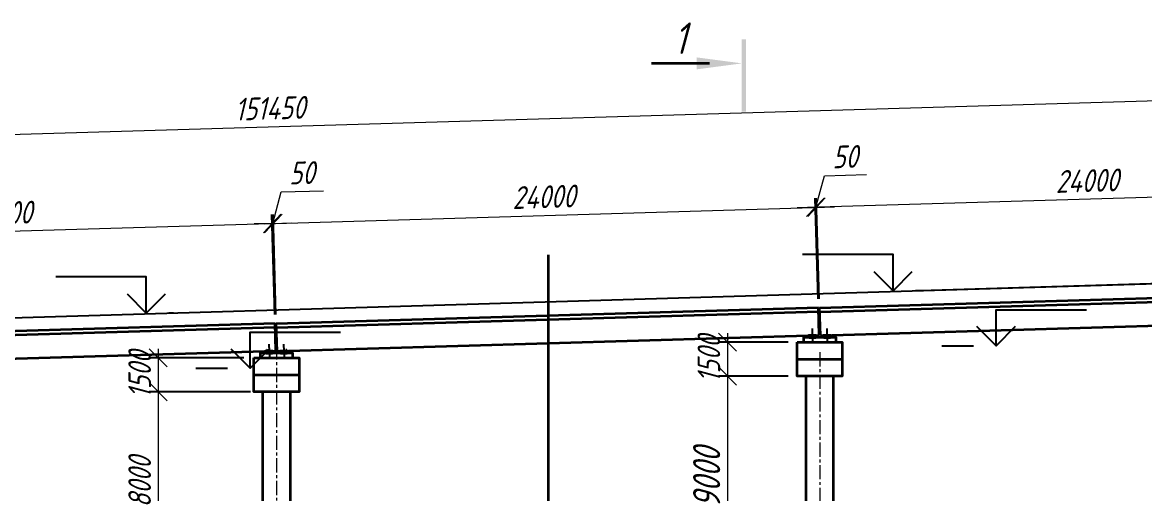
# Model space of a CAD drawing. Header units: millimetres. Extents: x 1864 to 10174863, y -4887456 to 5366151.
# Drawn here: x 6700243 to 6749895, y 11881 to 32733 of the extents above; entities that cross this region are included whole.
import ezdxf
from ezdxf.enums import TextEntityAlignment as Align

# ---------------------------------------------------------------- set-up
doc = ezdxf.new("R2018")
doc.units = ezdxf.units.MM
doc.linetypes.add('осевая', pattern=[2, 1.25, -0.25, 0.25, -0.25])
for name, color, linetype, lineweight in [('1-Бетон', 106, 'Continuous', 35), ('1-Примечания', 4, 'Continuous', 25), ('1-Размеры', 1, 'Continuous', 25), ('1-Текст_3', 250, 'Continuous', 25), ('ИС_TXT_ЗГЛ', 1, 'Continuous', 35), ('ИС_Ось', 3, 'осевая', 18), ('ИС_Размер', 3, 'Continuous', 18)]:
    doc.layers.add(name, color=color, linetype=linetype, lineweight=lineweight)
doc.layers.add('Красный профиль', color=1, linetype='Continuous')
doc.styles.add('0', font='isocpeur.ttf', dxfattribs={"width": 0.8, "oblique": 15})
doc.styles.get("Standard").update_dxf_attribs({"font": 'arial.ttf'})
doc.dimstyles.new('М400нов', dxfattribs={"dimscale": 400, "dimtxt": 2.5, "dimasz": 2, "dimexe": 1, "dimexo": 1, "dimgap": 0.8, "dimtad": 1, "dimdec": 0, "dimzin": 0, "dimdsep": 46, "dimtxsty": '0', "dimblk": 'OBLIQUE', "dimcen": 0.09, "dimdle": 1, "dimclrd": 256, "dimclre": 256, "dimclrt": 256, "dimadec": 4, "dimazin": 0, "dimtfac": 1, "dimtdec": 0, "dimtmove": 1, "dimatfit": 2, "dimfxl": 1, "dimtolj": 1, "dimtzin": 0, "dimlwd": -1, "dimarcsym": 0})

# ---------------------------------------------------------------- blocks, each defined once
blk = doc.blocks.new('*U450')
at = {"layer": '1-Примечания', "linetype": 'Continuous'}
blk.add_line((0, 0), (3.5, 0), dxfattribs=at)
for points in [[(6, 0), (6, 4), (16, 4)], [(8.12, 2.12), (6, 0), (3.88, 2.12)]]:
    blk.add_lwpolyline(points, dxfattribs=at)
at = {"layer": '1-Текст_3', "lineweight": 30, "oblique": 15, "width": 0.8, "flags": 104}
blk.add_attdef('ВЫСОТА', text='', height=3, dxfattribs=at).set_placement((11.13, 6.17), align=Align.MIDDLE_CENTER)
blk.add_attdef('ПРИМЕЧАНИЕ', text='', height=3, dxfattribs=at).set_placement((11, 3.25), align=Align.TOP_CENTER)
blk = doc.blocks.new('*U448')
at = {"layer": '1-Примечания', "linetype": 'Continuous'}
blk.add_line((0, 0), (3.5, 0), dxfattribs=at)
for points in [[(6, 0), (6, 4), (16, 4)], [(8.12, 2.12), (6, 0), (3.88, 2.12)]]:
    blk.add_lwpolyline(points, dxfattribs=at)
at = {"layer": '1-Текст_3', "lineweight": 30, "oblique": 15, "width": 0.8, "flags": 104}
blk.add_attdef('ВЫСОТА', text='', height=3, dxfattribs=at).set_placement((11.13, 6.17), align=Align.MIDDLE_CENTER)
blk.add_attdef('ПРИМЕЧАНИЕ', text='', height=3, dxfattribs=at).set_placement((11, 3.25), align=Align.TOP_CENTER)
blk = doc.blocks.new('*U440')
at = {"layer": '1-Примечания', "linetype": 'Continuous'}
blk.add_line((0, 0), (0.5, 0), dxfattribs=at)
for points in [[(3, 0), (3, 4), (13, 4)], [(5.12, 2.12), (3, 0), (0.88, 2.12)]]:
    blk.add_lwpolyline(points, dxfattribs=at)
at = {"layer": '1-Текст_3', "lineweight": 30, "oblique": 15, "width": 0.8, "flags": 104}
blk.add_attdef('ВЫСОТА', text='', height=3, dxfattribs=at).set_placement((8.13, 6.17), align=Align.MIDDLE_CENTER)
blk.add_attdef('ПРИМЕЧАНИЕ', text='', height=3, dxfattribs=at).set_placement((8, 3.25), align=Align.TOP_CENTER)
blk = doc.blocks.new('*U441')
at = {"layer": '1-Примечания', "linetype": 'Continuous'}
blk.add_line((0, 0), (0.5, 0), dxfattribs=at)
for points in [[(3, 0), (3, 4), (13, 4)], [(5.12, 2.12), (3, 0), (0.88, 2.12)]]:
    blk.add_lwpolyline(points, dxfattribs=at)
at = {"layer": '1-Текст_3', "lineweight": 30, "oblique": 15, "width": 0.8, "flags": 104}
blk.add_attdef('ВЫСОТА', text='', height=3, dxfattribs=at).set_placement((8.13, 6.17), align=Align.MIDDLE_CENTER)
blk.add_attdef('ПРИМЕЧАНИЕ', text='', height=3, dxfattribs=at).set_placement((8, 3.25), align=Align.TOP_CENTER)
blk = doc.blocks.new('*U1310')
for p, q in [((-3.8, 71.97), (-10.2, 71.97)), ((-3.8, -44.57), (-10.2, -44.57))]:
    blk.add_line(p, q)
for points in [[(0.25, 74.64), (-0.25, 74.64), (0.25, 66.64), (-0.25, 66.64)], [(-5.2, 72.63), (-0.2, 71.97), (-5.2, 71.97), (-5.2, 71.31)], [(0.25, -39.23), (-0.25, -39.23), (0.25, -47.23), (-0.25, -47.23)], [(-5.2, -43.91), (-0.2, -44.57), (-5.2, -44.57), (-5.2, -45.23)]]:
    blk.add_solid(points)
at = {"style": '0', "oblique": 15, "width": 0.8}
for tag, p in [('ВЕРХ', (-7.06, 74.75)), ('НИЗ', (-7, -47.46))]:
    blk.add_attdef(tag, text='', height=3.5, dxfattribs=at).set_placement(p, align=Align.MIDDLE_CENTER)
blk = doc.blocks.new('_OBLIQUE')
at = {"color": 0, "linetype": 'ByBlock', "lineweight": -2}
blk.add_line((0.5, 0.5), (-0.5, -0.5), dxfattribs=at)
blk = doc.blocks.new('*D1150')
at = {"layer": 'Defpoints', "color": 0, "linetype": 'Continuous', "transparency": 16777216}
for p in [(6710733, 16390), (6706249, 8390), (6710384, 8390)]:
    blk.add_point(p, dxfattribs=at)
at = {"layer": 'ИС_Размер', "lineweight": -2, "transparency": 16777216}
for p, q in [((6710333, 16390), (6705849, 16390)), ((6709984, 8390), (6705849, 8390))]:
    blk.add_line(p, q, dxfattribs=at)
at = {"layer": 'ИС_Размер', "transparency": 16777216}
blk.add_line((6706249, 16790), (6706249, 7990), dxfattribs=at)
at = {"layer": 'ИС_Размер', "linetype": 'Continuous', "transparency": 16777216, "xscale": 800, "yscale": 800, "zscale": 800}
for p, rotation in [((6706249, 16390), 90), ((6706249, 8390), 270)]:
    blk.add_blockref('_OBLIQUE', p, dxfattribs=dict(at, rotation=rotation))
at = {"layer": 'ИС_Размер', "linetype": 'Continuous', "transparency": 16777216, "insert": (6705429, 12390), "char_height": 1000, "attachment_point": 5, "rotation": 90, "style": '0'}
blk.add_mtext('\\A1;8000', dxfattribs=at)
blk = doc.blocks.new('*D1152')
at = {"layer": 'Defpoints', "color": 0, "linetype": 'Continuous', "transparency": 16777216}
for p in [(6710433, 17890), (6706249, 16390), (6710733, 16390)]:
    blk.add_point(p, dxfattribs=at)
at = {"layer": 'ИС_Размер', "lineweight": -2, "transparency": 16777216}
for p, q in [((6710033, 17890), (6705849, 17890)), ((6710333, 16390), (6705849, 16390))]:
    blk.add_line(p, q, dxfattribs=at)
at = {"layer": 'ИС_Размер', "transparency": 16777216}
blk.add_line((6706249, 18290), (6706249, 15990), dxfattribs=at)
at = {"layer": 'ИС_Размер', "linetype": 'Continuous', "transparency": 16777216, "xscale": 800, "yscale": 800, "zscale": 800}
for p, rotation in [((6706249, 17890), 90), ((6706249, 16390), 270)]:
    blk.add_blockref('_OBLIQUE', p, dxfattribs=dict(at, rotation=rotation))
at = {"layer": 'ИС_Размер', "linetype": 'Continuous', "transparency": 16777216, "insert": (6705429, 17140), "char_height": 1000, "attachment_point": 5, "rotation": 90, "style": '0'}
blk.add_mtext('\\A1;1500', dxfattribs=at)
blk = doc.blocks.new('*D1190')
at = {"layer": 'Defpoints', "color": 0, "linetype": 'Continuous', "transparency": 16777216}
for p in [(6734519, 17084), (6731437, 8084), (6734422, 8084)]:
    blk.add_point(p, dxfattribs=at)
at = {"layer": 'ИС_Размер', "transparency": 16777216}
blk.add_line((6731437, 17484), (6731437, 7684), dxfattribs=at)
at = {"layer": 'ИС_Размер', "lineweight": -2, "transparency": 16777216}
for p, q in [((6734119, 17084), (6731037, 17084)), ((6734022, 8084), (6731037, 8084))]:
    blk.add_line(p, q, dxfattribs=at)
at = {"layer": 'ИС_Размер', "linetype": 'Continuous', "transparency": 16777216, "xscale": 800, "yscale": 800, "zscale": 800}
for p, rotation in [((6731437, 17084), 90), ((6731437, 8084), 270)]:
    blk.add_blockref('_OBLIQUE', p, dxfattribs=dict(at, rotation=rotation))
at = {"layer": 'ИС_Размер', "linetype": 'Continuous', "transparency": 16777216, "insert": (6730517, 12584), "char_height": 1000, "attachment_point": 5, "rotation": 90, "style": '0'}
blk.add_mtext('\\A1;{\\H1.2x;9000}', dxfattribs=at)
blk = doc.blocks.new('*D1161')
at = {"layer": 'Defpoints', "color": 0, "linetype": 'Continuous', "transparency": 16777216}
for p in [(6734519, 18584), (6731437, 17084), (6734519, 17084)]:
    blk.add_point(p, dxfattribs=at)
at = {"layer": 'ИС_Размер', "transparency": 16777216}
blk.add_line((6731437, 18984), (6731437, 16684), dxfattribs=at)
at = {"layer": 'ИС_Размер', "lineweight": -2, "transparency": 16777216}
for p, q in [((6734119, 18584), (6731037, 18584)), ((6734119, 17084), (6731037, 17084))]:
    blk.add_line(p, q, dxfattribs=at)
at = {"layer": 'ИС_Размер', "linetype": 'Continuous', "transparency": 16777216, "xscale": 800, "yscale": 800, "zscale": 800}
for p, rotation in [((6731437, 18584), 90), ((6731437, 17084), 270)]:
    blk.add_blockref('_OBLIQUE', p, dxfattribs=dict(at, rotation=rotation))
at = {"layer": 'ИС_Размер', "linetype": 'Continuous', "transparency": 16777216, "insert": (6730617, 17834), "char_height": 1000, "attachment_point": 5, "rotation": 90, "style": '0'}
blk.add_mtext('\\A1;1500', dxfattribs=at)
blk = doc.blocks.new('б24 1.23')
at = {"layer": '1-Бетон', "linetype": 'Continuous'}
for points in [[(0, 0), (6, 1230)], [(5, 1050), (24005, 940)], [(6, 1230), (24005, 1120)], [(24000, -110), (24005, 1120)], [(0, 0), (24000, -110)]]:
    blk.add_lwpolyline(points, dxfattribs=at)
at = {"layer": 'Красный профиль', "linetype": 'Continuous'}
for points in [[(301, 306), (299, -309)], [(23701, 199), (23698, -416)]]:
    blk.add_lwpolyline(points, dxfattribs=at)
blk = doc.blocks.new('*D1300')
at = {"layer": 'Defpoints', "color": 0, "transparency": 16777216}
for p in [(6711291, 23836), (6711422, 19427), (6687433, 18715)]:
    blk.add_point(p, dxfattribs=at)
at = {"layer": 'ИС_Размер', "transparency": 16777216}
blk.add_line((6686902, 23113), (6711691, 23848), dxfattribs=at)
at = {"layer": 'ИС_Размер', "lineweight": -2, "transparency": 16777216}
for p, q in [((6711410, 19827), (6711279, 24236)), ((6687421, 19115), (6687290, 23524))]:
    blk.add_line(p, q, dxfattribs=at)
at = {"layer": 'ИС_Размер', "transparency": 16777216, "xscale": 800, "yscale": 800, "zscale": 800}
for p, rotation in [((6711291, 23836), 1.699057018740383), ((6687302, 23125), 181.6990570187404)]:
    blk.add_blockref('_OBLIQUE', p, dxfattribs=dict(at, rotation=rotation))
at = {"layer": 'ИС_Размер', "transparency": 16777216, "insert": (6699272, 24300), "char_height": 1000, "attachment_point": 5, "rotation": 1.6991, "style": '0'}
blk.add_mtext('\\A1;24000', dxfattribs=at)
blk = doc.blocks.new('*D1301')
at = {"layer": 'Defpoints', "color": 0, "transparency": 16777216}
for p in [(6711293, 23836), (6711422, 19408), (6711472, 19409)]:
    blk.add_point(p, dxfattribs=at)
at = {"layer": 'ИС_Размер', "transparency": 16777216}
for p, q in [((6711318, 23837), (6711692, 25228)), ((6711692, 25228), (6713559, 25283)), ((6711293, 23836), (6710493, 23813)), ((6711343, 23838), (6711293, 23836)), ((6711343, 23838), (6711293, 23836)), ((6711343, 23838), (6712143, 23861))]:
    blk.add_line(p, q, dxfattribs=at)
at = {"layer": 'ИС_Размер', "lineweight": -2, "transparency": 16777216}
for p, q in [((6711410, 19808), (6711281, 24236)), ((6711460, 19809), (6711332, 24237))]:
    blk.add_line(p, q, dxfattribs=at)
at = {"layer": 'ИС_Размер', "transparency": 16777216, "xscale": 800, "yscale": 800, "zscale": 800}
for p, rotation in [((6711293, 23836), 1.665209344017557), ((6711343, 23838), 181.6652093440176)]:
    blk.add_blockref('_OBLIQUE', p, dxfattribs=dict(at, rotation=rotation))
at = {"layer": 'ИС_Размер', "transparency": 16777216, "insert": (6712602, 26075), "char_height": 1000, "attachment_point": 5, "rotation": 1.6652, "style": '0'}
blk.add_mtext('\\A1;50', dxfattribs=at)
blk = doc.blocks.new('*D1302')
at = {"layer": 'Defpoints', "color": 0, "transparency": 16777216}
for p in [(6735330, 24549), (6735461, 20121), (6711472, 19409)]:
    blk.add_point(p, dxfattribs=at)
at = {"layer": 'ИС_Размер', "lineweight": -2, "transparency": 16777216}
for p, q in [((6735449, 20521), (6735318, 24949)), ((6711460, 19809), (6711329, 24237))]:
    blk.add_line(p, q, dxfattribs=at)
at = {"layer": 'ИС_Размер', "transparency": 16777216}
blk.add_line((6710941, 23826), (6735730, 24561), dxfattribs=at)
at = {"layer": 'ИС_Размер', "transparency": 16777216, "xscale": 800, "yscale": 800, "zscale": 800}
for p, rotation in [((6735330, 24549), 1.699057018740383), ((6711341, 23838), 181.6990570187404)]:
    blk.add_blockref('_OBLIQUE', p, dxfattribs=dict(at, rotation=rotation))
at = {"layer": 'ИС_Размер', "transparency": 16777216, "insert": (6723311, 25013), "char_height": 1000, "attachment_point": 5, "rotation": 1.6991, "style": '0'}
blk.add_mtext('\\A1;24000', dxfattribs=at)
blk = doc.blocks.new('*D1303')
at = {"layer": 'Defpoints', "color": 0, "transparency": 16777216}
for p in [(6735330, 24549), (6735462, 20102), (6735512, 20103)]:
    blk.add_point(p, dxfattribs=at)
at = {"layer": 'ИС_Размер', "transparency": 16777216}
for p, q in [((6735355, 24550), (6735728, 25942)), ((6735728, 25942), (6737595, 25997)), ((6735330, 24549), (6734530, 24525)), ((6735380, 24551), (6735330, 24549)), ((6735380, 24551), (6735330, 24549)), ((6735380, 24551), (6736179, 24574))]:
    blk.add_line(p, q, dxfattribs=at)
at = {"layer": 'ИС_Размер', "lineweight": -2, "transparency": 16777216}
for p, q in [((6735450, 20501), (6735318, 24949)), ((6735500, 20503), (6735368, 24950))]:
    blk.add_line(p, q, dxfattribs=at)
at = {"layer": 'ИС_Размер', "transparency": 16777216, "xscale": 800, "yscale": 800, "zscale": 800}
for p, rotation in [((6735330, 24549), 1.69905701870971), ((6735380, 24551), 181.6990570187097)]:
    blk.add_blockref('_OBLIQUE', p, dxfattribs=dict(at, rotation=rotation))
at = {"layer": 'ИС_Размер', "transparency": 16777216, "insert": (6736637, 26789), "char_height": 1000, "attachment_point": 5, "rotation": 1.6991, "style": '0'}
blk.add_mtext('\\A1;50', dxfattribs=at)
blk = doc.blocks.new('*D1304')
at = {"layer": 'Defpoints', "color": 0, "transparency": 16777216}
for p in [(6735380, 24551), (6759501, 20815), (6735512, 20103)]:
    blk.add_point(p, dxfattribs=at)
at = {"layer": 'ИС_Размер', "lineweight": -2, "transparency": 16777216}
for p, q in [((6759489, 21215), (6759357, 25662)), ((6735500, 20503), (6735368, 24950))]:
    blk.add_line(p, q, dxfattribs=at)
at = {"layer": 'ИС_Размер', "transparency": 16777216}
blk.add_line((6759769, 25274), (6734980, 24539), dxfattribs=at)
at = {"layer": 'ИС_Размер', "transparency": 16777216, "xscale": 800, "yscale": 800, "zscale": 800}
for p, rotation in [((6759369, 25262), 1.69905701873815), ((6735380, 24551), 181.6990570187382)]:
    blk.add_blockref('_OBLIQUE', p, dxfattribs=dict(at, rotation=rotation))
at = {"layer": 'ИС_Размер', "transparency": 16777216, "insert": (6747350, 25726), "char_height": 1000, "attachment_point": 5, "rotation": 1.6991, "style": '0'}
blk.add_mtext('\\A1;24000', dxfattribs=at)
blk = doc.blocks.new('*D1309')
at = {"layer": 'Defpoints', "color": 0, "transparency": 16777216}
for p in [(6786891, 30367), (6787133, 22247), (6635790, 17736)]:
    blk.add_point(p, dxfattribs=at)
at = {"layer": 'ИС_Размер', "transparency": 16777216}
blk.add_line((6635148, 25843), (6787291, 30379), dxfattribs=at)
at = {"layer": 'ИС_Размер', "lineweight": -2, "transparency": 16777216}
for p, q in [((6787121, 22647), (6786879, 30767)), ((6635778, 18135), (6635536, 26255))]:
    blk.add_line(p, q, dxfattribs=at)
at = {"layer": 'ИС_Размер', "transparency": 16777216, "xscale": 800, "yscale": 800, "zscale": 800}
for p, rotation in [((6786891, 30367), 1.7075030835036), ((6635548, 25855), 181.7075030835036)]:
    blk.add_blockref('_OBLIQUE', p, dxfattribs=dict(at, rotation=rotation))
at = {"layer": 'ИС_Размер', "transparency": 16777216, "insert": (6711195, 28931), "char_height": 1000, "attachment_point": 5, "rotation": 1.7075, "style": '0'}
blk.add_mtext('\\A1;151450', dxfattribs=at)

msp = doc.modelspace()

# ---------------------------------------------------------------- linework, layer by layer
at = {"color": 1}
msp.add_lwpolyline([(6772998.7, 21851.9), (6739963.6, 20860.8)], dxfattribs=at)
at = {"layer": '1-Бетон'}
for points in [[(6723503.1, 22439.6), (6723503.1, -1701.4)], [(6734521.2, 17834), (6736521.2, 17834)], [(6710483.2, 17140.2), (6712483.2, 17140.2)], [(6736121.3, 17084), (6736121.6, 8084), (6734921.6, 8084), (6734921.3, 17084)], [(6712083.8, 16390.2), (6712083.4, 8390.2), (6710883.4, 8390.2), (6710883.8, 16390.2)]]:
    msp.add_lwpolyline(points, dxfattribs=at)
for points in [[(6735028.1, 18862.5), (6735368.1, 18862.5), (6735368.1, 18882.5), (6735028.1, 18882.5)], [(6735678.1, 18862.5), (6736018.1, 18862.5), (6736018.1, 18882.5), (6735678.1, 18882.5)], [(6734521.2, 18584), (6736521.2, 18584), (6736521.2, 17084), (6734521.2, 17084)], [(6734798.4, 18584), (6736248.3, 18584), (6736248.3, 18784.5), (6734798.4, 18784.5)], [(6735048.1, 18784.5), (6735348.1, 18784.5), (6735348.1, 18862.5), (6735048.1, 18862.5)], [(6735698.1, 18784.5), (6735998.1, 18784.5), (6735998.1, 18862.5), (6735698.1, 18862.5)], [(6710483.2, 17890.2), (6712483.2, 17890.2), (6712483.2, 16390.2), (6710483.2, 16390.2)], [(6710759.1, 17890.2), (6712209, 17890.2), (6712209, 18090.7), (6710759, 18090.7)], [(6710988.7, 18168.7), (6711328.7, 18168.7), (6711328.7, 18188.7), (6710988.7, 18188.7)], [(6711008.7, 18090.7), (6711308.7, 18090.7), (6711308.7, 18168.7), (6711008.7, 18168.7)], [(6711638.8, 18168.7), (6711978.8, 18168.7), (6711978.8, 18188.7), (6711638.8, 18188.7)], [(6711658.8, 18090.7), (6711958.8, 18090.7), (6711958.8, 18168.7), (6711658.8, 18168.7)]]:
    msp.add_lwpolyline(points, close=True, dxfattribs=at)
at = {"layer": 'ИС_Ось'}
for points in [[(6735197.9, 18982.7), (6735197.9, 18777.5)], [(6735848, 18982.4), (6735848, 18777.2)], [(6711058.2, 18288.9), (6711058.2, 18083.7)], [(6711058.6, 18288.9), (6711058.6, 18083.7)], [(6711808.2, 18288.6), (6711808.2, 18083.4)], [(6711908.6, 18288.6), (6711908.6, 18083.4)]]:
    msp.add_lwpolyline(points, dxfattribs=at)
at = {"layer": 'ИС_Ось', "ltscale": 500}
for points in [[(6711483.6, 18442.2), (6711483.6, -20.7)], [(6735521.4, 18136), (6735521.4, -326.9)]]:
    msp.add_lwpolyline(points, dxfattribs=at)
at = {"layer": 'Красный профиль', "linetype": 'Continuous', "flags": 128}
msp.add_lwpolyline([(6632271.5, 17630.1), (6787866.7, 22297.9)], dxfattribs=at)

# ---------------------------------------------------------------- block references
at = {"layer": '1-Бетон', "rotation": 1.961774794791721}
for p in [(6735548.2, 18873.6), (6711508.3, 18179.8), (6687469.2, 17486)]:
    msp.add_blockref('б24 1.23', p, dxfattribs=at)
at = {"layer": '1-Размеры', "transparency": 33554687}
ref = msp.add_blockref('*U441', (6739963.6, 20860.8), dxfattribs=dict(at, xscale=-399.9999999999999, yscale=399.9999999999999, zscale=399.9999999999999, rotation=359.999718071565))
lines = msp.add_mtext('\\W0.8000;20.86', dxfattribs={"layer": '1-Текст_3', "insert": (6736712.9, 23327.8), "char_height": 2.5, "attachment_point": 1, "rotation": 359.99972, "bg_fill": 3, "box_fill_scale": 1, "bg_fill_color": 256, "bg_fill_transparency": 0})
ref.add_attrib('ВЫСОТА', '', (6736712.9, 23327.8)).embed_mtext(lines)
lines = msp.add_mtext('\\W0.8000;', dxfattribs={"layer": '1-Текст_3', "insert": (6736763.6, 22160.8), "char_height": 2.5, "attachment_point": 1, "rotation": 359.99972, "bg_fill": 3, "box_fill_scale": 1, "bg_fill_color": 256, "bg_fill_transparency": 0})
ref.add_attrib('ПРИМЕЧАНИЕ', '', (6736763.6, 22160.8)).embed_mtext(lines)
ref = msp.add_blockref('*U440', (6706921.5, 19869.6), dxfattribs=dict(at, xscale=-399.9999999999999, yscale=399.9999999999999, zscale=399.9999999999999, rotation=359.999718071565))
lines = msp.add_mtext('\\W0.8000;19.87', dxfattribs={"layer": '1-Текст_3', "insert": (6703670.8, 22336.5), "char_height": 2.5, "attachment_point": 1, "rotation": 359.99972, "bg_fill": 3, "box_fill_scale": 1, "bg_fill_color": 256, "bg_fill_transparency": 0})
ref.add_attrib('ВЫСОТА', '', (6703670.8, 22336.5)).embed_mtext(lines)
lines = msp.add_mtext('\\W0.8000;', dxfattribs={"layer": '1-Текст_3', "insert": (6703721.5, 21169.6), "char_height": 2.5, "attachment_point": 1, "rotation": 359.99972, "bg_fill": 3, "box_fill_scale": 1, "bg_fill_color": 256, "bg_fill_transparency": 0})
ref.add_attrib('ПРИМЕЧАНИЕ', '', (6703721.5, 21169.6)).embed_mtext(lines)
ref = msp.add_blockref('*U450', (6740926.9, 18419.8), dxfattribs=dict(at, xscale=399.9999999999998, yscale=399.9999999999998, zscale=399.9999999999998, rotation=0.0002819284350356197))
lines = msp.add_mtext('\\W0.8000;18.42', dxfattribs={"layer": '1-Текст_3', "insert": (6745377.6, 20886.7), "char_height": 2.5, "attachment_point": 1, "rotation": 0.00028, "bg_fill": 3, "box_fill_scale": 1, "bg_fill_color": 256, "bg_fill_transparency": 0})
ref.add_attrib('ВЫСОТА', '', (6745377.6, 20886.7)).embed_mtext(lines)
lines = msp.add_mtext('\\W0.8000;', dxfattribs={"layer": '1-Текст_3', "insert": (6745326.9, 19719.8), "char_height": 2.5, "attachment_point": 1, "rotation": 0.00028, "bg_fill": 3, "box_fill_scale": 1, "bg_fill_color": 256, "bg_fill_transparency": 0})
ref.add_attrib('ПРИМЕЧАНИЕ', '', (6745326.9, 19719.8)).embed_mtext(lines)
ref = msp.add_blockref('*U448', (6707919, 17428.2), dxfattribs=dict(at, xscale=399.9999999999998, yscale=399.9999999999998, zscale=399.9999999999998, rotation=0.0002819284350356197))
lines = msp.add_mtext('\\W0.8000;17.43', dxfattribs={"layer": '1-Текст_3', "insert": (6712369.7, 19895.2), "char_height": 2.5, "attachment_point": 1, "rotation": 0.00028, "bg_fill": 3, "box_fill_scale": 1, "bg_fill_color": 256, "bg_fill_transparency": 0})
ref.add_attrib('ВЫСОТА', '', (6712369.7, 19895.2)).embed_mtext(lines)
lines = msp.add_mtext('\\W0.8000;', dxfattribs={"layer": '1-Текст_3', "insert": (6712319, 18728.2), "char_height": 2.5, "attachment_point": 1, "rotation": 0.00028, "bg_fill": 3, "box_fill_scale": 1, "bg_fill_color": 256, "bg_fill_transparency": 0})
ref.add_attrib('ПРИМЕЧАНИЕ', '', (6712319, 18728.2)).embed_mtext(lines)
at = {"layer": 'ИС_TXT_ЗГЛ', "ltscale": 0.5, "xscale": 400, "yscale": 400, "zscale": 400}
msp.add_blockref('*U1310', (6732162.5, 2132.6), dxfattribs=at).add_auto_attribs({'ВЕРХ': '1', 'НИЗ': '1'})

# ---------------------------------------------------------------- dimensions: what is measured, and where the dimension line sits
at = {"layer": 'ИС_Размер'}
dim = msp.add_aligned_dim(p1=(6635790.1, 17735.6), p2=(6787133.4, 22247.2), distance=8123.4, text='151450', dimstyle='М400нов', dxfattribs=at)
dim.commit()
dim.dimension.update_dxf_attribs({"geometry": '*D1309', "text_midpoint": (6711195.2, 28930.8)})
for p1, p2, distance, picture, middle in [((6735511.7, 20103.1), (6735461.9, 20101.6), -4449.5, '*D1303', (6736023.3, 26770.7)), ((6711471.9, 19409.3), (6711421.7, 19407.8), -4430.2, '*D1301', (6711987.8, 26057.3)), ((6759501.2, 20814.7), (6735511.7, 20103.1), -4449.5, '*D1304', (6747350.2, 25726.1)), ((6711471.9, 19409.3), (6735461.3, 20120.9), 4430.2, '*D1302', (6723310.9, 25013)), ((6687432.7, 18715.5), (6711422.1, 19427.1), 4411, '*D1300', (6699272.3, 24300))]:
    dim = msp.add_aligned_dim(p1=p1, p2=p2, distance=distance, dimstyle='М400нов', dxfattribs=at)
    dim.commit()
    dim.dimension.update_dxf_attribs({"geometry": picture, "text_midpoint": middle})
at = {"layer": 'ИС_Размер', "linetype": 'Continuous'}
for base, p1, p2, picture, middle in [((6731437.2, 17084), (6734519.4, 18584), (6734519.4, 17084), '*D1161', (6731437.2, 17834)), ((6706249.1, 16390.2), (6710433.2, 17890.2), (6710733.2, 16390.2), '*D1152', (6706249.1, 17140.2))]:
    dim = msp.add_linear_dim(base=base, p1=p1, p2=p2, angle=90, dimstyle='М400нов', dxfattribs=at)
    dim.commit()
    dim.dimension.update_dxf_attribs({"geometry": picture, "text_midpoint": middle, "dimtype": 160})
dim = msp.add_linear_dim(base=(6731437.2, 8084), p1=(6734519.4, 17084), p2=(6734421.7, 8084), angle=90, text='{\\H1.2x;<>}', dimstyle='М400нов', dxfattribs=at)
dim.commit()
dim.dimension.update_dxf_attribs({"geometry": '*D1190', "text_midpoint": (6730517.2, 12584)})
dim = msp.add_linear_dim(base=(6706249.1, 8390.2), p1=(6710733.2, 16390.2), p2=(6710383.6, 8390.2), angle=90, dimstyle='М400нов', dxfattribs=at)
dim.commit()
dim.dimension.update_dxf_attribs({"geometry": '*D1150', "text_midpoint": (6705429.1, 12390.2)})

doc.saveas('drawing.dxf')
